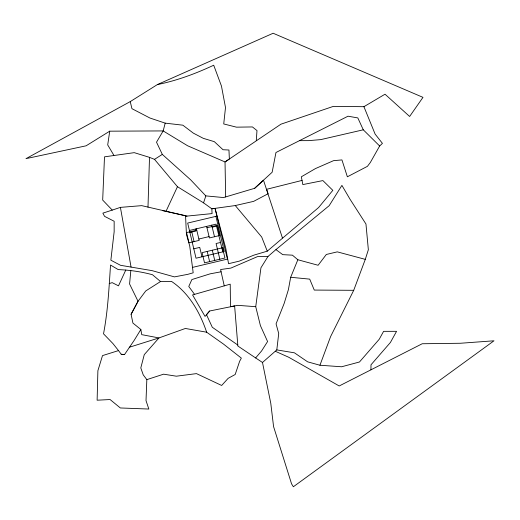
<?xml version="1.0" encoding="UTF-8"?>
<svg xmlns="http://www.w3.org/2000/svg" width="520" height="520" viewBox="0 0 520 520"><rect width="100%" height="100%" fill="white"/><g stroke="black" fill="none" stroke-linecap="round" stroke-linejoin="round"><path stroke-width="0.78" d="M370.935 369.831L370.994 364.812L390.41 342.478L396.565 331.325L383.598 331.344L379.229 339.261L359.476 361.991L341.627 366.769L319.943 365.241L307.645 361.842L294.418 352.813L276.803 349.908L262.49 362.479L270.777 403.279L273.572 426.589L291.577 483.886L293.365 486.753L494 340.795L460.363 343.259L422.221 343.746L339.203 385.97L288.762 357.272L275.275 351.254M147.992 207.149L149.506 157.359L134.251 152.653L104.494 156.839L102.681 200.064L112.262 210.093L120.406 207.376L141.72 205.647L185.556 215.755L186.433 234.377L189.709 245.908L193.193 272.805L187.811 274.333L174.434 276.887L152.087 270.641L120.523 265.298L110.858 260.195L114.153 231.751L114.159 221.254L104.552 216.339L102.876 213.129L112.262 210.093M146.828 379.632L146.016 400.621L148.837 409.045L120.348 407.966L110.078 399.536L97.123 400.205L97.89 370.708L102.505 355.602L118.515 350.591L121.219 354.269L124.534 354.549L134.258 340.243L140.842 329.485L132.919 323.07L131.085 314.269L138.034 301.288L145.737 290.953L160.531 281.528L171.47 281.378C189.059 293.092 200.05 312.539 206.655 332.202L223.535 344.11L241.358 358.118L239.629 361.309L235.177 374.504L228.137 378.352L221.663 385.463L196.469 373.62L176.352 376.194L163.592 374.179L146.828 379.632L143.227 374.855L140.803 367.906L144.267 354.64L158.97 337.935L185.354 328.471L206.655 332.202M160.531 281.528L152.484 274.736C141.303 271.687 129.773 270.094 118.209 269.594L110.526 265.044C109.005 288.048 107.88 311.129 103.519 333.821L112.918 343.551L118.515 350.591M256.282 140.654L256.99 130.578L252.421 126.939L236.464 127.166L223.73 123.948L225.498 107.536L221.462 86.073L213.707 65.215C195.715 73.639 176.904 80.652 157.41 84.565L130.24 101.608L26 158.645L86.106 145.808L109.727 131.177L163.169 130.923L187.649 145.788L225.03 161.954L280.917 124.195L333.365 106.373L363.928 106.691L385.021 94.211L409.63 116.474L422.981 97.357L273.137 33.248L157.41 84.565M130.819 270.667L129.584 283.998L138.034 301.288L131.085 314.269M276.803 349.908L278.72 333.535L276.068 323.85L284.147 303.478L288.386 289.673L290.673 277.271L297.843 259.753L292.435 255.171L282.737 254.65L275.945 249.6L267.976 256.471L260.942 267.793L255.736 306.69L260.409 325.631L267.586 341.536L261.625 350.909L255.632 357.935L237.868 346.021L234.618 305.942L209.651 310.999L205.062 316.427L192.562 294.931L230.224 284.161L230.483 306.728L237.744 305.338L255.736 306.69M109.727 131.177L107.705 144.924L113.841 155.24M225.667 196.969L225.03 161.954L229.359 158.997L228.956 150.013L223.015 149.727L214.311 141.655L203.3 138.34L193.317 133.12L182.852 125.184L165.198 123.142L163.169 130.923L156.52 142.188L162.312 154.394L190.613 179.784L205.829 195.891L223.503 197.555L254.65 188.305L272.142 172.25L275.958 152.503L348.023 116.201L357.825 117.916L363.285 129.805L379.652 145.997L370.325 162.506L367.425 166.341L347.366 176.794L341.946 159.919L333.574 160.66L315.484 168.565L301.34 176.794L302.835 184.587L322.894 180.589L332.826 190.346L318.604 207.532L267.267 251.16L253.89 255.144L239.311 261.125L228.56 263.692L225.752 248.177L215.046 208.37L211.835 208.806L203.547 202.852L177.463 186.706L154.518 159.361L149.506 157.359M319.943 365.241L330.59 336.603L353.717 290.31L365.293 259.363L368.355 249.73L365.963 224.029L350.006 199.192L341.906 185.386L329.167 205.686L275.945 249.6M203.547 202.852L205.829 195.891M125.788 270.01L118.495 285.844L112.184 282.646L109.259 283.556M162.812 210.678L165.977 211.38L177.463 186.706M209.651 310.999L206.511 314.717L212.297 327.262L237.79 345.033M379.652 145.997L382.428 143.364L375.115 134.095L363.928 106.691M254.65 188.305L263.484 180.193L282.425 237.939M154.518 159.361L162.312 154.394M129.246 347.288L158.97 337.935L141.739 334.653L140.842 329.485M302.068 180.408L266.656 189.293L268.099 193.745L253.643 201.364L235.287 205.55L211.835 208.806L212.076 213.597L185.582 216.236M189.436 230.471L216.047 224.146L222.814 251.856M196.761 230.172L186.55 232.596L188.975 242.808L199.186 240.383L196.436 228.806M206.973 227.747L217.185 225.322L219.609 235.534L209.397 237.958L206.648 226.382M189.911 232.472L195.858 231.056L195.383 229.053M212.199 227.175L216.535 226.148M198.861 239.018L209.072 236.594M193.791 248.814L199.739 247.397L201.975 256.802M220.519 242.463L216.08 243.516L219.837 259.214M192.491 267.404L227.435 259.103L215.046 208.37M363.285 129.805L320.697 139.626L308.685 140.634L299.721 140.66M221.097 271.784L210.132 273.845L191.867 279.565L188.773 286.475L194.571 294.359M267.976 256.471L257.536 256.601L230.88 268.086L220.591 269.536L224.256 285.87M353.717 290.31L314.275 290.075L309.712 279.13L290.673 277.271M121.219 354.269L124.534 354.549M165.977 211.38L186.986 216.093M365.293 259.363L337.279 251.862L326.32 254.469L318.117 265.265L297.843 259.753M165.198 123.142L149.923 118.014L131.95 108.687L130.24 101.608M255.632 357.935L262.49 362.479M235.287 205.55L261.709 237.042L267.267 251.16M211.725 225.173L214.506 236.743M212.31 250.211L214.734 260.429M207.201 251.427L209.625 261.638M191.653 231.387L194.077 241.599M120.406 207.376L131.06 267.079M215.917 216.359L187.675 223.067L196.02 258.213L224.263 251.511L215.917 216.359M222.521 247.786L202.098 252.642L204.522 262.853L224.946 258.005L222.521 247.786"/></g></svg>
